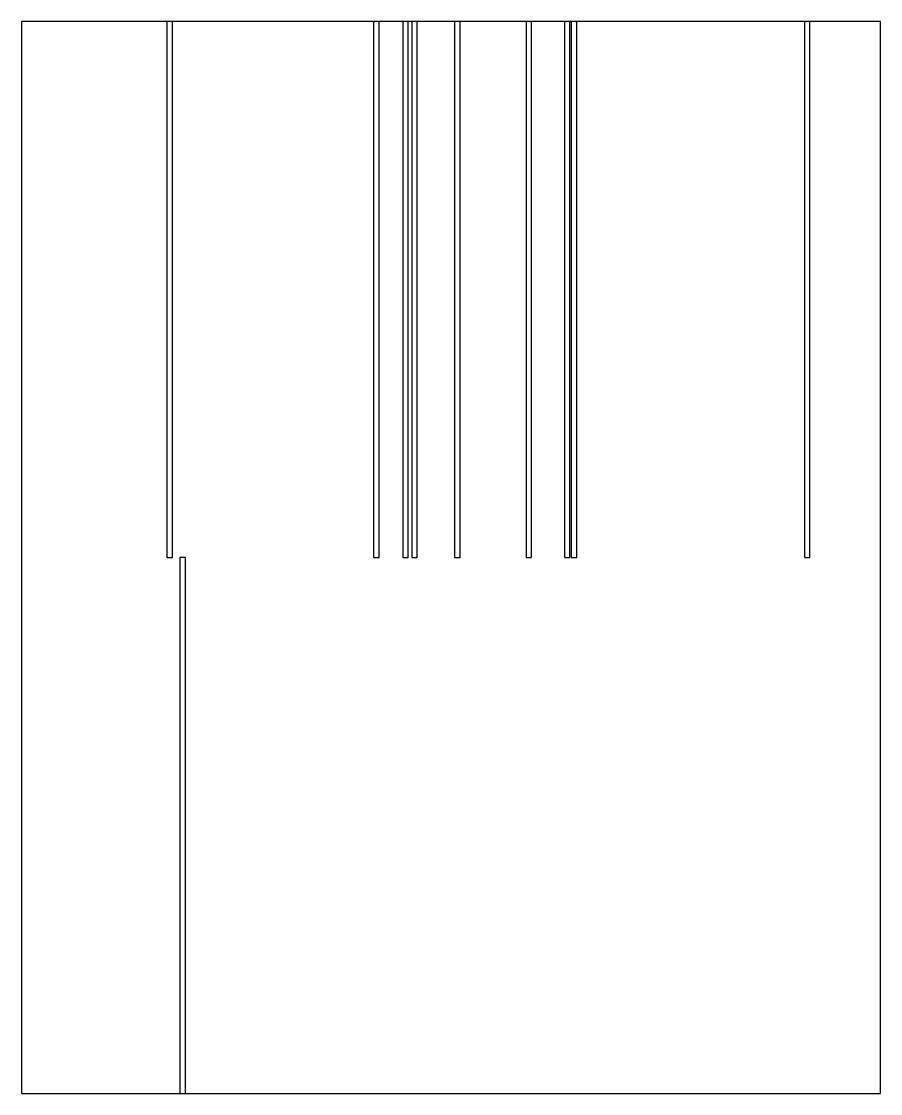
# Model space of a CAD drawing. Header units: millimetres. Extents: x 0 to 481, y 0 to 600.
import ezdxf

# ---------------------------------------------------------------- set-up
doc = ezdxf.new("R2010")
doc.units = ezdxf.units.MM
doc.layers.add('OUTLINE', color=5, linetype='Continuous')
doc.layers.add('SLOT', color=1, linetype='Continuous')

msp = doc.modelspace()

# ---------------------------------------------------------------- linework, layer by layer
at = {"layer": 'OUTLINE'}
msp.add_lwpolyline([(0, 0), (480.9, 0), (480.9, 600), (0, 600), (0, 0)], close=True, dxfattribs=at)
at = {"layer": 'SLOT'}
for points in [[(81.44, 300), (84.54, 300), (84.54, 600), (81.44, 600), (81.44, 300)], [(197.15, 300), (200.25, 300), (200.25, 600), (197.15, 600), (197.15, 300)], [(213.4, 300), (216.5, 300), (216.5, 600), (213.4, 600), (213.4, 300)], [(218.5, 300), (221.6, 300), (221.6, 600), (218.5, 600), (218.5, 300)], [(242.39, 300), (245.49, 300), (245.49, 600), (242.39, 600), (242.39, 300)], [(282.45, 300), (285.55, 300), (285.55, 600), (282.45, 600), (282.45, 300)], [(303.9, 300), (307, 300), (307, 600), (303.9, 600), (303.9, 300)], [(307.71, 300), (310.81, 300), (310.81, 600), (307.71, 600), (307.71, 300)], [(438.28, 300), (441.38, 300), (441.38, 600), (438.28, 600), (438.28, 300)], [(88.69, 0), (91.79, 0), (91.79, 300), (88.69, 300), (88.69, 0)]]:
    msp.add_lwpolyline(points, close=True, dxfattribs=at)

doc.saveas('drawing.dxf')
